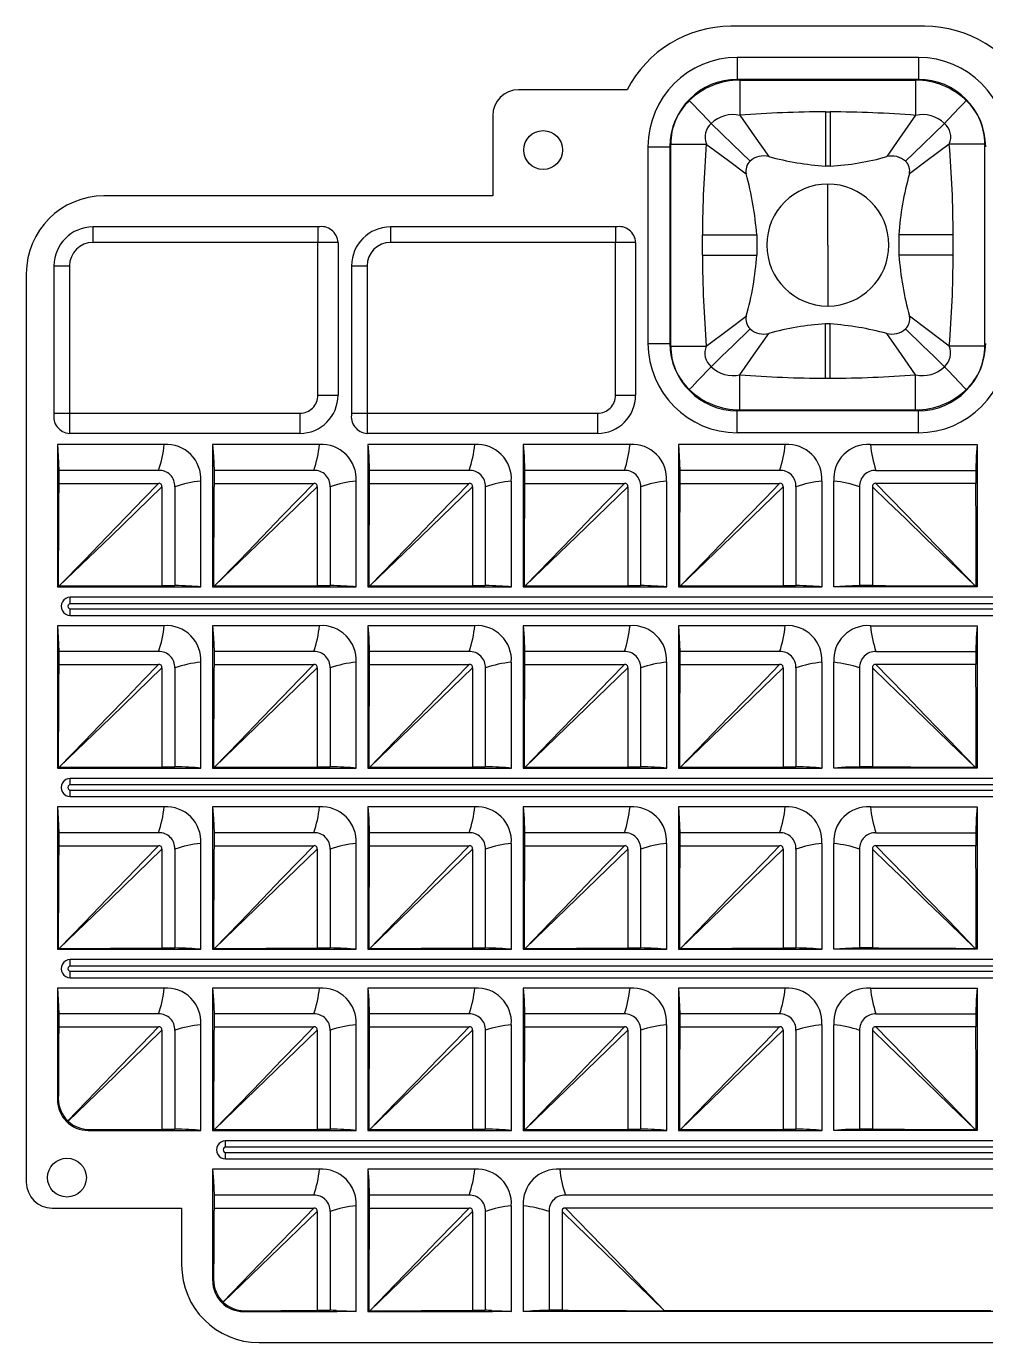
# Model space of a CAD drawing. Header units: millimetres. Extents: x 74.3 to 136.3, y 146.9 to 197.7.
# Drawn here: x 74.3 to 111.4, y 146.9 to 197.7 of the extents above; entities that cross this region are included whole.
import ezdxf

# ---------------------------------------------------------------- set-up
doc = ezdxf.new("R2010")
doc.units = ezdxf.units.MM

msp = doc.modelspace()

# ---------------------------------------------------------------- linework, layer by layer
at = {"color": 7, "linetype": 'Continuous', "lineweight": 25}
for p, q in [((109.049, 197.74), (101.565, 197.74)), ((101.809, 196.54), (101.809, 195.691)), ((108.806, 196.54), (101.809, 196.54)), ((108.806, 196.54), (108.806, 195.691)), ((108.806, 195.691), (101.809, 195.691)), ((101.912, 195.66), (101.912, 194.301)), ((101.912, 195.66), (108.702, 195.66)), ((108.702, 195.66), (108.702, 194.301)), ((97.559, 195.288), (93.359, 195.288)), ((92.359, 194.288), (92.359, 191.188)), ((105.215, 194.435), (105.4, 194.435)), ((105.215, 194.435), (105.215, 192.34)), ((105.4, 194.435), (105.4, 192.34)), ((98.359, 193.09), (99.207, 193.09)), ((98.359, 193.09), (98.359, 185.49)), ((99.207, 193.09), (99.207, 185.49)), ((99.238, 193.193), (100.613, 193.193)), ((99.238, 185.386), (99.238, 193.193)), ((111.376, 193.193), (110.001, 193.193)), ((111.376, 185.386), (111.376, 193.193)), ((105.4, 192.34), (105.215, 192.34)), ((105.307, 189.29), (105.307, 191.647)), ((92.359, 191.188), (77.338, 191.188)), ((85.607, 189.988), (76.907, 189.988)), ((76.907, 189.988), (76.907, 189.388)), ((85.607, 189.988), (85.607, 189.388)), ((97.107, 189.988), (88.407, 189.988)), ((88.407, 189.988), (88.407, 189.388)), ((97.107, 189.988), (97.107, 189.388)), ((85.607, 189.388), (76.907, 189.388)), ((86.382, 189.388), (85.607, 189.388)), ((85.607, 183.488), (85.607, 189.388)), ((86.382, 189.388), (86.382, 183.488)), ((97.107, 189.388), (88.407, 189.388)), ((97.882, 189.388), (97.107, 189.388)), ((97.107, 183.488), (97.107, 189.388)), ((97.882, 189.388), (97.882, 183.488)), ((100.463, 188.896), (100.463, 189.684)), ((100.463, 189.684), (102.559, 189.684)), ((102.559, 189.684), (102.559, 188.896)), ((105.307, 189.29), (105.307, 186.932)), ((110.151, 189.684), (108.056, 189.684)), ((108.056, 189.684), (108.056, 188.896)), ((110.151, 188.896), (110.151, 189.684)), ((100.463, 188.896), (102.559, 188.896)), ((110.151, 188.896), (108.056, 188.896)), ((74.338, 188.188), (74.338, 153.082)), ((75.407, 188.488), (75.407, 182.788)), ((75.407, 188.488), (76.007, 188.488)), ((76.007, 188.488), (76.007, 182.788)), ((86.907, 188.488), (86.907, 182.788)), ((86.907, 188.488), (87.507, 188.488)), ((87.507, 188.488), (87.507, 182.788)), ((105.215, 184.144), (105.215, 186.24)), ((105.4, 186.24), (105.215, 186.24)), ((105.4, 184.144), (105.4, 186.24)), ((98.359, 185.49), (99.207, 185.49)), ((99.238, 185.386), (100.613, 185.386)), ((111.376, 185.386), (110.001, 185.386)), ((101.912, 182.919), (101.912, 184.279)), ((105.215, 184.144), (105.4, 184.144)), ((108.702, 182.919), (108.702, 184.279)), ((85.607, 183.488), (86.382, 183.488)), ((97.107, 183.488), (97.882, 183.488)), ((75.407, 182.788), (76.007, 182.788)), ((76.007, 182.788), (76.007, 182.014)), ((76.007, 182.788), (84.907, 182.788)), ((84.907, 182.788), (84.907, 182.014)), ((86.907, 182.788), (87.507, 182.788)), ((87.507, 182.788), (87.507, 182.014)), ((87.507, 182.788), (96.407, 182.788)), ((96.407, 182.788), (96.407, 182.014)), ((108.806, 182.888), (101.809, 182.888)), ((101.809, 182.04), (101.809, 182.888)), ((101.912, 182.919), (108.702, 182.919)), ((108.806, 182.04), (108.806, 182.888)), ((79.664, 181.582), (75.538, 181.582)), ((75.538, 181.582), (75.538, 176.082)), ((84.907, 182.014), (76.007, 182.014)), ((85.664, 181.582), (81.538, 181.582)), ((81.538, 181.582), (81.538, 176.082)), ((96.407, 182.014), (87.507, 182.014)), ((91.664, 181.582), (87.538, 181.582)), ((87.538, 181.582), (87.538, 176.082)), ((97.664, 181.582), (93.538, 181.582)), ((93.538, 181.582), (93.538, 176.082)), ((103.664, 181.582), (99.538, 181.582)), ((99.538, 181.582), (99.538, 176.082)), ((108.806, 182.04), (101.809, 182.04)), ((106.951, 181.582), (111.076, 181.582)), ((111.076, 181.582), (111.076, 176.082)), ((75.591, 180.582), (75.591, 180.082)), ((79.446, 180.582), (75.591, 180.582)), ((81.591, 180.582), (81.591, 180.082)), ((85.446, 180.582), (81.591, 180.582)), ((87.591, 180.582), (87.591, 180.082)), ((91.446, 180.582), (87.591, 180.582)), ((93.591, 180.582), (93.591, 180.082)), ((97.446, 180.582), (93.591, 180.582)), ((99.591, 180.582), (99.591, 180.082)), ((103.446, 180.582), (99.591, 180.582)), ((107.169, 180.582), (111.024, 180.582)), ((111.024, 180.582), (111.024, 180.082)), ((75.591, 180.082), (79.446, 180.082)), ((81.083, 176.083), (81.083, 180.168)), ((81.591, 180.082), (85.446, 180.082)), ((87.083, 176.083), (87.083, 180.168)), ((87.591, 180.082), (91.446, 180.082)), ((93.083, 176.083), (93.083, 180.168)), ((93.591, 180.082), (97.446, 180.082)), ((99.083, 176.083), (99.083, 180.168)), ((99.591, 180.082), (103.446, 180.082)), ((105.083, 176.083), (105.083, 180.168)), ((105.536, 176.082), (105.536, 180.168)), ((111.024, 180.082), (107.169, 180.082)), ((79.578, 179.95), (79.578, 176.135)), ((80.074, 179.95), (80.074, 176.135)), ((85.578, 179.95), (85.578, 176.135)), ((86.074, 179.95), (86.074, 176.135)), ((91.578, 179.95), (91.578, 176.135)), ((92.074, 179.95), (92.074, 176.135)), ((97.578, 179.95), (97.578, 176.135)), ((98.074, 179.95), (98.074, 176.135)), ((103.578, 179.95), (103.578, 176.135)), ((104.074, 179.95), (104.074, 176.135)), ((106.536, 179.95), (106.536, 176.135)), ((107.036, 179.95), (107.036, 176.135)), ((75.538, 176.082), (75.573, 176.117)), ((75.538, 176.082), (81.081, 176.082)), ((75.573, 176.117), (75.613, 176.117)), ((79.578, 176.135), (80.074, 176.135)), ((81.538, 176.082), (81.573, 176.117)), ((81.538, 176.082), (87.081, 176.082)), ((81.573, 176.117), (81.613, 176.117)), ((85.578, 176.135), (86.074, 176.135)), ((87.538, 176.082), (87.573, 176.117)), ((87.538, 176.082), (93.081, 176.082)), ((87.573, 176.117), (87.613, 176.117)), ((91.578, 176.135), (92.074, 176.135)), ((93.538, 176.082), (93.573, 176.117)), ((93.538, 176.082), (99.081, 176.082)), ((93.573, 176.117), (93.613, 176.117)), ((97.578, 176.135), (98.074, 176.135)), ((99.538, 176.082), (99.573, 176.117)), ((99.538, 176.082), (105.081, 176.082)), ((99.573, 176.117), (99.613, 176.117)), ((103.578, 176.135), (104.074, 176.135)), ((111.076, 176.082), (105.536, 176.082)), ((107.036, 176.135), (106.536, 176.135)), ((111.041, 176.117), (111.001, 176.117)), ((111.076, 176.082), (111.041, 176.117)), ((76.038, 175.432), (76.038, 175.682)), ((134.576, 175.682), (76.038, 175.682)), ((134.576, 175.432), (76.038, 175.432)), ((76.038, 174.982), (76.038, 175.232)), ((76.038, 175.232), (134.576, 175.232)), ((76.038, 174.982), (134.576, 174.982)), ((79.664, 174.582), (75.538, 174.582)), ((75.538, 174.582), (75.538, 169.082)), ((85.664, 174.582), (81.538, 174.582)), ((81.538, 174.582), (81.538, 169.082)), ((91.664, 174.582), (87.538, 174.582)), ((87.538, 174.582), (87.538, 169.082)), ((97.664, 174.582), (93.538, 174.582)), ((93.538, 174.582), (93.538, 169.082)), ((103.664, 174.582), (99.538, 174.582)), ((99.538, 174.582), (99.538, 169.082)), ((106.951, 174.582), (111.076, 174.582)), ((111.076, 174.582), (111.076, 169.082)), ((75.591, 173.582), (75.591, 173.082)), ((79.446, 173.582), (75.591, 173.582)), ((81.591, 173.582), (81.591, 173.082)), ((85.446, 173.582), (81.591, 173.582)), ((87.591, 173.582), (87.591, 173.082)), ((91.446, 173.582), (87.591, 173.582)), ((93.591, 173.582), (93.591, 173.082)), ((97.446, 173.582), (93.591, 173.582)), ((99.591, 173.582), (99.591, 173.082)), ((103.446, 173.582), (99.591, 173.582)), ((107.169, 173.582), (111.024, 173.582)), ((111.024, 173.582), (111.024, 173.082)), ((75.591, 173.082), (79.446, 173.082)), ((79.578, 172.95), (79.578, 169.135)), ((80.074, 172.95), (80.074, 169.135)), ((81.083, 169.083), (81.083, 173.168)), ((81.591, 173.082), (85.446, 173.082)), ((85.578, 172.95), (85.578, 169.135)), ((86.074, 172.95), (86.074, 169.135)), ((87.083, 169.083), (87.083, 173.168)), ((87.591, 173.082), (91.446, 173.082)), ((91.578, 172.95), (91.578, 169.135)), ((92.074, 172.95), (92.074, 169.135)), ((93.083, 169.083), (93.083, 173.168)), ((93.591, 173.082), (97.446, 173.082)), ((97.578, 172.95), (97.578, 169.135)), ((98.074, 172.95), (98.074, 169.135)), ((99.083, 169.083), (99.083, 173.168)), ((99.591, 173.082), (103.446, 173.082)), ((103.578, 172.95), (103.578, 169.135)), ((104.074, 172.95), (104.074, 169.135)), ((105.083, 169.083), (105.083, 173.168)), ((105.536, 169.082), (105.536, 173.168)), ((106.536, 172.95), (106.536, 169.135)), ((107.036, 172.95), (107.036, 169.135)), ((111.024, 173.082), (107.169, 173.082)), ((75.538, 169.082), (75.573, 169.117)), ((75.538, 169.082), (81.081, 169.082)), ((75.573, 169.117), (75.613, 169.117)), ((79.578, 169.135), (80.074, 169.135)), ((81.538, 169.082), (81.573, 169.117)), ((81.538, 169.082), (87.081, 169.082)), ((81.573, 169.117), (81.613, 169.117)), ((85.578, 169.135), (86.074, 169.135)), ((87.538, 169.082), (87.573, 169.117)), ((87.538, 169.082), (93.081, 169.082)), ((87.573, 169.117), (87.613, 169.117)), ((91.578, 169.135), (92.074, 169.135)), ((93.538, 169.082), (93.573, 169.117)), ((93.538, 169.082), (99.081, 169.082)), ((93.573, 169.117), (93.613, 169.117)), ((97.578, 169.135), (98.074, 169.135)), ((99.538, 169.082), (99.573, 169.117)), ((99.538, 169.082), (105.081, 169.082)), ((99.573, 169.117), (99.613, 169.117)), ((103.578, 169.135), (104.074, 169.135)), ((111.076, 169.082), (105.536, 169.082)), ((107.036, 169.135), (106.536, 169.135)), ((111.041, 169.117), (111.001, 169.117)), ((111.076, 169.082), (111.041, 169.117)), ((76.038, 168.432), (76.038, 168.682)), ((134.576, 168.682), (76.038, 168.682)), ((134.576, 168.432), (76.038, 168.432)), ((76.038, 167.982), (76.038, 168.232)), ((76.038, 168.232), (134.576, 168.232)), ((76.038, 167.982), (134.576, 167.982)), ((79.664, 167.582), (75.538, 167.582)), ((75.538, 167.582), (75.538, 162.082)), ((85.664, 167.582), (81.538, 167.582)), ((81.538, 167.582), (81.538, 162.082)), ((91.664, 167.582), (87.538, 167.582)), ((87.538, 167.582), (87.538, 162.082)), ((97.664, 167.582), (93.538, 167.582)), ((93.538, 167.582), (93.538, 162.082)), ((103.664, 167.582), (99.538, 167.582)), ((99.538, 167.582), (99.538, 162.082)), ((106.951, 167.582), (111.076, 167.582)), ((111.076, 167.582), (111.076, 162.082)), ((75.591, 166.582), (75.591, 166.082)), ((79.446, 166.582), (75.591, 166.582)), ((81.591, 166.582), (81.591, 166.082)), ((85.446, 166.582), (81.591, 166.582)), ((87.591, 166.582), (87.591, 166.082)), ((91.446, 166.582), (87.591, 166.582)), ((93.591, 166.582), (93.591, 166.082)), ((97.446, 166.582), (93.591, 166.582)), ((99.591, 166.582), (99.591, 166.082)), ((103.446, 166.582), (99.591, 166.582)), ((107.169, 166.582), (111.024, 166.582)), ((111.024, 166.582), (111.024, 166.082)), ((75.591, 166.082), (79.446, 166.082)), ((79.578, 165.95), (79.578, 162.135)), ((80.074, 165.95), (80.074, 162.135)), ((81.083, 162.083), (81.083, 166.168)), ((81.591, 166.082), (85.446, 166.082)), ((85.578, 165.95), (85.578, 162.135)), ((86.074, 165.95), (86.074, 162.135)), ((87.083, 162.083), (87.083, 166.168)), ((87.591, 166.082), (91.446, 166.082)), ((91.578, 165.95), (91.578, 162.135)), ((92.074, 165.95), (92.074, 162.135)), ((93.083, 162.083), (93.083, 166.168)), ((93.591, 166.082), (97.446, 166.082)), ((97.578, 165.95), (97.578, 162.135)), ((98.074, 165.95), (98.074, 162.135)), ((99.083, 162.083), (99.083, 166.168)), ((99.591, 166.082), (103.446, 166.082)), ((103.578, 165.95), (103.578, 162.135)), ((104.074, 165.95), (104.074, 162.135)), ((105.083, 162.083), (105.083, 166.168)), ((105.536, 162.082), (105.536, 166.168)), ((106.536, 165.95), (106.536, 162.135)), ((107.036, 165.95), (107.036, 162.135)), ((111.024, 166.082), (107.169, 166.082)), ((75.538, 162.082), (75.573, 162.117)), ((75.538, 162.082), (81.081, 162.082)), ((75.573, 162.117), (75.613, 162.117)), ((79.578, 162.135), (80.074, 162.135)), ((81.538, 162.082), (81.573, 162.117)), ((81.538, 162.082), (87.081, 162.082)), ((81.573, 162.117), (81.613, 162.117)), ((85.578, 162.135), (86.074, 162.135)), ((87.538, 162.082), (87.573, 162.117)), ((87.538, 162.082), (93.081, 162.082)), ((87.573, 162.117), (87.613, 162.117)), ((91.578, 162.135), (92.074, 162.135)), ((93.538, 162.082), (93.573, 162.117)), ((93.538, 162.082), (99.081, 162.082)), ((93.573, 162.117), (93.613, 162.117)), ((97.578, 162.135), (98.074, 162.135)), ((99.538, 162.082), (99.573, 162.117)), ((99.538, 162.082), (105.081, 162.082)), ((99.573, 162.117), (99.613, 162.117)), ((103.578, 162.135), (104.074, 162.135)), ((111.076, 162.082), (105.536, 162.082)), ((107.036, 162.135), (106.536, 162.135)), ((111.041, 162.117), (111.001, 162.117)), ((111.076, 162.082), (111.041, 162.117)), ((76.038, 161.432), (76.038, 161.682)), ((134.576, 161.682), (76.038, 161.682)), ((134.576, 161.432), (76.038, 161.432)), ((76.038, 160.982), (76.038, 161.232)), ((76.038, 161.232), (134.576, 161.232)), ((76.038, 160.982), (134.576, 160.982)), ((79.664, 160.582), (75.538, 160.582)), ((75.538, 160.582), (75.538, 156.278)), ((85.664, 160.582), (81.538, 160.582)), ((81.538, 160.582), (81.538, 155.082)), ((91.664, 160.582), (87.538, 160.582)), ((87.538, 160.582), (87.538, 155.082)), ((97.664, 160.582), (93.538, 160.582)), ((93.538, 160.582), (93.538, 155.082)), ((103.664, 160.582), (99.538, 160.582)), ((99.538, 160.582), (99.538, 155.082)), ((106.951, 160.582), (111.076, 160.582)), ((111.076, 160.582), (111.076, 155.082)), ((75.591, 159.582), (75.591, 159.082)), ((79.446, 159.582), (75.591, 159.582)), ((81.591, 159.582), (81.591, 159.082)), ((85.446, 159.582), (81.591, 159.582)), ((87.591, 159.582), (87.591, 159.082)), ((91.446, 159.582), (87.591, 159.582)), ((93.591, 159.582), (93.591, 159.082)), ((97.446, 159.582), (93.591, 159.582)), ((99.591, 159.582), (99.591, 159.082)), ((103.446, 159.582), (99.591, 159.582)), ((107.169, 159.582), (111.024, 159.582)), ((111.024, 159.582), (111.024, 159.082)), ((75.591, 159.082), (79.446, 159.082)), ((79.578, 158.95), (79.578, 155.135)), ((80.074, 158.95), (80.074, 155.135)), ((81.083, 155.083), (81.083, 159.168)), ((81.591, 159.082), (85.446, 159.082)), ((85.578, 158.95), (85.578, 155.135)), ((86.074, 158.95), (86.074, 155.135)), ((87.083, 155.083), (87.083, 159.168)), ((87.591, 159.082), (91.446, 159.082)), ((91.578, 158.95), (91.578, 155.135)), ((92.074, 158.95), (92.074, 155.135)), ((93.083, 155.083), (93.083, 159.168)), ((93.591, 159.082), (97.446, 159.082)), ((97.578, 158.95), (97.578, 155.135)), ((98.074, 158.95), (98.074, 155.135)), ((99.083, 155.083), (99.083, 159.168)), ((99.591, 159.082), (103.446, 159.082)), ((103.578, 158.95), (103.578, 155.135)), ((104.074, 158.95), (104.074, 155.135)), ((105.083, 155.083), (105.083, 159.168)), ((105.536, 155.082), (105.536, 159.168)), ((106.536, 158.95), (106.536, 155.135)), ((107.036, 158.95), (107.036, 155.135)), ((111.024, 159.082), (107.169, 159.082)), ((75.538, 156.278), (75.575, 156.315)), ((76.77, 155.119), (76.733, 155.082)), ((76.77, 155.119), (79.578, 155.135)), ((79.578, 155.135), (80.074, 155.135)), ((81.538, 155.082), (81.573, 155.117)), ((81.573, 155.117), (81.613, 155.117)), ((85.578, 155.135), (86.074, 155.135)), ((87.538, 155.082), (87.573, 155.117)), ((87.573, 155.117), (87.613, 155.117)), ((91.578, 155.135), (92.074, 155.135)), ((93.538, 155.082), (93.573, 155.117)), ((93.573, 155.117), (93.613, 155.117)), ((97.578, 155.135), (98.074, 155.135)), ((99.538, 155.082), (99.573, 155.117)), ((99.573, 155.117), (99.613, 155.117)), ((103.578, 155.135), (104.074, 155.135)), ((107.036, 155.135), (106.536, 155.135)), ((111.041, 155.117), (111.001, 155.117)), ((111.076, 155.082), (111.041, 155.117)), ((76.733, 155.082), (81.081, 155.082)), ((81.538, 155.082), (87.081, 155.082)), ((82.038, 154.432), (82.038, 154.682)), ((128.576, 154.682), (82.038, 154.682)), ((87.538, 155.082), (93.081, 155.082)), ((93.538, 155.082), (99.081, 155.082)), ((99.538, 155.082), (105.081, 155.082)), ((111.076, 155.082), (105.536, 155.082)), ((128.576, 154.432), (82.038, 154.432)), ((82.038, 153.982), (82.038, 154.232)), ((82.038, 154.232), (128.576, 154.232)), ((82.038, 153.982), (128.576, 153.982)), ((85.664, 153.582), (81.538, 153.582)), ((81.538, 153.582), (81.538, 149.278)), ((91.664, 153.582), (87.538, 153.582)), ((87.538, 153.582), (87.538, 148.082)), ((115.664, 153.588), (94.952, 153.588)), ((81.591, 152.582), (81.591, 152.082)), ((85.446, 152.582), (81.591, 152.582)), ((87.591, 152.582), (87.591, 152.082)), ((91.446, 152.582), (87.591, 152.582)), ((115.446, 152.579), (95.17, 152.579)), ((75.338, 152.082), (80.338, 152.082)), ((80.338, 152.082), (80.338, 149.883)), ((81.591, 152.082), (85.446, 152.082)), ((87.083, 148.083), (87.083, 152.168)), ((87.591, 152.082), (91.446, 152.082)), ((93.083, 148.083), (93.083, 152.168)), ((93.538, 152.168), (93.538, 148.083)), ((115.446, 152.082), (95.17, 152.082)), ((85.578, 151.95), (85.578, 148.135)), ((86.074, 151.95), (86.074, 148.135)), ((91.578, 151.95), (91.578, 148.135)), ((92.074, 151.95), (92.074, 148.135)), ((94.538, 151.95), (94.538, 148.135)), ((95.038, 151.95), (95.038, 148.135)), ((81.538, 149.278), (81.575, 149.315)), ((82.77, 148.119), (82.733, 148.082)), ((82.733, 148.082), (86.349, 148.082)), ((82.77, 148.119), (85.578, 148.135)), ((85.578, 148.135), (86.074, 148.135)), ((86.349, 148.082), (86.304, 148.128)), ((86.304, 148.128), (86.349, 148.083)), ((87.085, 148.083), (86.349, 148.083)), ((87.538, 148.082), (87.573, 148.117)), ((87.538, 148.082), (92.349, 148.082)), ((87.573, 148.117), (87.613, 148.117)), ((91.578, 148.135), (92.074, 148.135)), ((92.349, 148.082), (92.304, 148.128)), ((92.304, 148.128), (92.349, 148.083)), ((93.085, 148.083), (92.349, 148.083)), ((92.349, 148.083), (92.349, 148.082)), ((117.078, 148.083), (93.538, 148.083)), ((95.038, 148.135), (94.538, 148.135)), ((111.612, 148.118), (99.003, 148.118)), ((83.338, 146.883), (127.276, 146.883))]:
    msp.add_line(p, q, dxfattribs=at)
at = {"color": 7, "linetype": 'Continuous', "lineweight": 25, "flags": 128}
for points in [[(99.955, 194.874), (100.063, 194.761), (100.171, 194.649), (100.278, 194.537), (100.385, 194.426), (100.491, 194.315), (100.596, 194.205), (100.7, 194.096), (100.803, 193.989)], [(110.659, 194.874), (110.551, 194.761), (110.444, 194.649), (110.336, 194.537), (110.229, 194.426), (110.123, 194.315), (110.018, 194.205), (109.914, 194.096), (109.811, 193.989)], [(101.912, 194.301), (102.464, 193.513), (103.029, 192.706)], [(108.702, 194.301), (108.083, 193.416), (107.586, 192.706)], [(100.803, 193.989), (101.213, 193.589), (101.634, 193.179), (102.304, 192.527)], [(109.811, 193.989), (109.401, 193.589), (108.98, 193.179), (108.311, 192.527)], [(100.613, 193.193), (101.469, 192.552), (102.156, 192.037)], [(110.001, 193.193), (109.146, 192.552), (108.459, 192.037)], [(100.613, 185.386), (101.469, 186.028), (102.156, 186.543)], [(110.001, 185.386), (109.146, 186.028), (108.459, 186.543)], [(100.803, 184.59), (101.213, 184.99), (101.634, 185.4), (102.304, 186.053)], [(101.912, 184.279), (102.532, 185.163), (103.029, 185.874)], [(108.702, 184.279), (108.15, 185.067), (107.586, 185.874)], [(109.811, 184.59), (109.401, 184.99), (108.98, 185.4), (108.311, 186.053)], [(99.955, 183.706), (100.063, 183.818), (100.171, 183.93), (100.278, 184.043), (100.385, 184.154), (100.491, 184.265), (100.596, 184.374), (100.7, 184.483), (100.803, 184.59)], [(110.659, 183.706), (110.551, 183.818), (110.444, 183.93), (110.336, 184.043), (110.229, 184.154), (110.123, 184.265), (110.018, 184.374), (109.914, 184.483), (109.811, 184.59)], [(75.538, 181.582), (75.569, 181.132), (75.591, 180.582)], [(81.538, 181.582), (81.569, 181.132), (81.591, 180.582)], [(87.538, 181.582), (87.569, 181.132), (87.591, 180.582)], [(93.538, 181.582), (93.569, 181.132), (93.591, 180.582)], [(99.538, 181.582), (99.569, 181.132), (99.591, 180.582)], [(111.076, 181.582), (111.046, 181.132), (111.024, 180.582)], [(79.446, 180.082), (78.882, 179.499), (78.216, 178.811), (77.45, 178.018), (76.582, 177.12), (75.613, 176.117)], [(85.446, 180.082), (84.882, 179.499), (84.216, 178.811), (83.45, 178.018), (82.582, 177.12), (81.613, 176.117)], [(91.446, 180.082), (90.882, 179.499), (90.216, 178.811), (89.45, 178.018), (88.582, 177.12), (87.613, 176.117)], [(97.446, 180.082), (96.882, 179.499), (96.216, 178.811), (95.45, 178.018), (94.582, 177.12), (93.613, 176.117)], [(103.446, 180.082), (102.882, 179.499), (102.216, 178.811), (101.45, 178.018), (100.582, 177.12), (99.613, 176.117)], [(107.169, 180.082), (107.68, 179.554), (108.318, 178.894), (109.085, 178.101), (109.979, 177.176), (111.001, 176.117)], [(111.041, 176.117), (111.036, 178.34), (111.024, 180.082)], [(79.578, 179.95), (77.598, 178.034), (75.613, 176.117)], [(85.578, 179.95), (83.598, 178.034), (81.613, 176.117)], [(91.578, 179.95), (89.598, 178.034), (87.613, 176.117)], [(97.578, 179.95), (95.598, 178.034), (93.613, 176.117)], [(103.578, 179.95), (101.598, 178.034), (99.613, 176.117)], [(107.036, 179.95), (107.62, 179.386), (108.308, 178.721), (109.101, 177.954), (109.998, 177.086), (111.001, 176.117)], [(75.613, 176.117), (77.597, 176.122), (79.578, 176.135)], [(81.613, 176.117), (83.597, 176.122), (85.578, 176.135)], [(87.613, 176.117), (89.597, 176.122), (91.578, 176.135)], [(93.613, 176.117), (95.597, 176.122), (97.578, 176.135)], [(99.613, 176.117), (101.597, 176.122), (103.578, 176.135)], [(106.536, 176.135), (105.986, 176.113), (105.536, 176.082)], [(75.538, 174.582), (75.569, 174.132), (75.591, 173.582)], [(81.538, 174.582), (81.569, 174.132), (81.591, 173.582)], [(87.538, 174.582), (87.569, 174.132), (87.591, 173.582)], [(93.538, 174.582), (93.569, 174.132), (93.591, 173.582)], [(99.538, 174.582), (99.569, 174.132), (99.591, 173.582)], [(111.076, 174.582), (111.046, 174.132), (111.024, 173.582)], [(79.446, 173.082), (78.882, 172.499), (78.216, 171.811), (77.45, 171.018), (76.582, 170.12), (75.613, 169.117)], [(79.578, 172.95), (77.598, 171.034), (75.613, 169.117)], [(85.446, 173.082), (84.882, 172.499), (84.216, 171.811), (83.45, 171.018), (82.582, 170.12), (81.613, 169.117)], [(85.578, 172.95), (83.598, 171.034), (81.613, 169.117)], [(91.446, 173.082), (90.882, 172.499), (90.216, 171.811), (89.45, 171.018), (88.582, 170.12), (87.613, 169.117)], [(91.578, 172.95), (89.598, 171.034), (87.613, 169.117)], [(97.446, 173.082), (96.882, 172.499), (96.216, 171.811), (95.45, 171.018), (94.582, 170.12), (93.613, 169.117)], [(97.578, 172.95), (95.598, 171.034), (93.613, 169.117)], [(103.446, 173.082), (102.882, 172.499), (102.216, 171.811), (101.45, 171.018), (100.582, 170.12), (99.613, 169.117)], [(103.578, 172.95), (101.598, 171.034), (99.613, 169.117)], [(107.036, 172.95), (107.62, 172.386), (108.308, 171.721), (109.101, 170.954), (109.998, 170.086), (111.001, 169.117)], [(107.169, 173.082), (107.68, 172.554), (108.318, 171.894), (109.085, 171.101), (109.979, 170.176), (111.001, 169.117)], [(111.041, 169.117), (111.036, 171.34), (111.024, 173.082)], [(75.613, 169.117), (77.597, 169.122), (79.578, 169.135)], [(81.613, 169.117), (83.597, 169.122), (85.578, 169.135)], [(87.613, 169.117), (89.597, 169.122), (91.578, 169.135)], [(93.613, 169.117), (95.597, 169.122), (97.578, 169.135)], [(99.613, 169.117), (101.597, 169.122), (103.578, 169.135)], [(106.536, 169.135), (105.986, 169.113), (105.536, 169.082)], [(75.538, 167.582), (75.569, 167.132), (75.591, 166.582)], [(81.538, 167.582), (81.569, 167.132), (81.591, 166.582)], [(87.538, 167.582), (87.569, 167.132), (87.591, 166.582)], [(93.538, 167.582), (93.569, 167.132), (93.591, 166.582)], [(99.538, 167.582), (99.569, 167.132), (99.591, 166.582)], [(111.076, 167.582), (111.046, 167.132), (111.024, 166.582)], [(79.446, 166.082), (78.882, 165.499), (78.216, 164.811), (77.45, 164.018), (76.582, 163.12), (75.613, 162.117)], [(79.578, 165.95), (77.598, 164.034), (75.613, 162.117)], [(85.446, 166.082), (84.882, 165.499), (84.216, 164.811), (83.45, 164.018), (82.582, 163.12), (81.613, 162.117)], [(85.578, 165.95), (83.598, 164.034), (81.613, 162.117)], [(91.446, 166.082), (90.882, 165.499), (90.216, 164.811), (89.45, 164.018), (88.582, 163.12), (87.613, 162.117)], [(91.578, 165.95), (89.598, 164.034), (87.613, 162.117)], [(97.446, 166.082), (96.882, 165.499), (96.216, 164.811), (95.45, 164.018), (94.582, 163.12), (93.613, 162.117)], [(97.578, 165.95), (95.598, 164.034), (93.613, 162.117)], [(103.446, 166.082), (102.882, 165.499), (102.216, 164.811), (101.45, 164.018), (100.582, 163.12), (99.613, 162.117)], [(103.578, 165.95), (101.598, 164.034), (99.613, 162.117)], [(107.036, 165.95), (107.62, 165.386), (108.308, 164.721), (109.101, 163.954), (109.998, 163.086), (111.001, 162.117)], [(107.169, 166.082), (107.68, 165.554), (108.318, 164.894), (109.085, 164.101), (109.979, 163.176), (111.001, 162.117)], [(111.041, 162.117), (111.036, 164.34), (111.024, 166.082)], [(75.613, 162.117), (77.597, 162.122), (79.578, 162.135)], [(81.613, 162.117), (83.597, 162.122), (85.578, 162.135)], [(87.613, 162.117), (89.597, 162.122), (91.578, 162.135)], [(93.613, 162.117), (95.597, 162.122), (97.578, 162.135)], [(99.613, 162.117), (101.597, 162.122), (103.578, 162.135)], [(106.536, 162.135), (105.986, 162.113), (105.536, 162.082)], [(75.538, 160.582), (75.569, 160.132), (75.591, 159.582)], [(81.538, 160.582), (81.569, 160.132), (81.591, 159.582)], [(87.538, 160.582), (87.569, 160.132), (87.591, 159.582)], [(93.538, 160.582), (93.569, 160.132), (93.591, 159.582)], [(99.538, 160.582), (99.569, 160.132), (99.591, 159.582)], [(111.076, 160.582), (111.046, 160.132), (111.024, 159.582)], [(79.446, 159.082), (78.776, 158.39), (77.968, 157.555), (77.022, 156.576), (75.937, 155.453)], [(79.578, 158.95), (77.766, 157.196), (75.949, 155.442)], [(85.446, 159.082), (84.882, 158.499), (84.216, 157.811), (83.45, 157.018), (82.582, 156.12), (81.613, 155.117)], [(85.578, 158.95), (83.598, 157.034), (81.613, 155.117)], [(91.446, 159.082), (90.882, 158.499), (90.216, 157.811), (89.45, 157.018), (88.582, 156.12), (87.613, 155.117)], [(91.578, 158.95), (89.598, 157.034), (87.613, 155.117)], [(97.446, 159.082), (96.882, 158.499), (96.216, 157.811), (95.45, 157.018), (94.582, 156.12), (93.613, 155.117)], [(97.578, 158.95), (95.598, 157.034), (93.613, 155.117)], [(103.446, 159.082), (102.882, 158.499), (102.216, 157.811), (101.45, 157.018), (100.582, 156.12), (99.613, 155.117)], [(103.578, 158.95), (101.598, 157.034), (99.613, 155.117)], [(107.036, 158.95), (107.62, 158.386), (108.308, 157.721), (109.101, 156.954), (109.998, 156.086), (111.001, 155.117)], [(107.169, 159.082), (107.68, 158.554), (108.318, 157.894), (109.085, 157.101), (109.979, 156.176), (111.001, 155.117)], [(111.041, 155.117), (111.036, 157.34), (111.024, 159.082)], [(81.613, 155.117), (83.597, 155.122), (85.578, 155.135)], [(87.613, 155.117), (89.597, 155.122), (91.578, 155.135)], [(93.613, 155.117), (95.597, 155.122), (97.578, 155.135)], [(99.613, 155.117), (101.597, 155.122), (103.578, 155.135)], [(106.536, 155.135), (105.986, 155.113), (105.536, 155.082)], [(81.538, 153.582), (81.569, 153.132), (81.591, 152.582)], [(87.538, 153.582), (87.569, 153.132), (87.591, 152.582)], [(85.446, 152.082), (84.776, 151.39), (83.968, 150.555), (83.022, 149.576), (81.937, 148.453)], [(91.446, 152.082), (90.882, 151.499), (90.216, 150.811), (89.45, 150.018), (88.582, 149.12), (87.613, 148.117)], [(95.17, 152.082), (95.11, 152.076), (95.059, 152.044), (95.042, 151.998), (95.038, 151.95)], [(95.17, 152.082), (97.087, 150.103), (99.003, 148.118)], [(85.578, 151.95), (83.766, 150.196), (81.949, 148.442)], [(91.578, 151.95), (89.598, 150.034), (87.613, 148.117)], [(95.038, 151.95), (95.619, 151.388), (96.305, 150.724), (97.098, 149.958), (97.997, 149.089), (99.002, 148.118)], [(86.304, 148.128), (86.709, 148.109), (87.083, 148.083)], [(87.613, 148.117), (89.597, 148.122), (91.578, 148.135)], [(92.304, 148.128), (92.709, 148.109), (93.083, 148.083)]]:
    msp.add_lwpolyline(points, dxfattribs=at)
at = {"color": 7, "linetype": 'Continuous', "lineweight": 25}
for centre in [(94.307, 192.96), (75.907, 153.26)]:
    msp.add_circle(centre, 0.75, dxfattribs=at)
for centre, radius, start, end in [((101.565, 193.24), 4.5, 90, 152.9204), ((109.049, 193.24), 4.5, 27.0796, 90), ((101.809, 193.09), 3.45, 90, 180), ((108.806, 193.09), 3.45, 0, 90), ((101.809, 193.09), 2.601, 90, 180), ((101.912, 192.832), 2.828, 90, 133.7837), ((108.702, 192.832), 2.828, 46.2164, 90), ((108.806, 193.09), 2.601, 0, 90), ((93.359, 194.288), 1, 90, 180), ((101.566, 193.193), 2.328, 133.7836, 180), ((109.048, 193.193), 2.328, 360, 46.2163), ((101.647, 193.116), 1.214, 77.3533, 134.016), ((105.301, 151.744), 42.692, 90.1162, 94.553), ((105.315, 151.775), 42.66, 85.4453, 89.8854), ((108.969, 193.12), 1.21, 45.8912, 102.7396), ((101.272, 193.457), 0.709, 131.3386, 201.8025), ((109.379, 193.465), 0.679, 336.3817, 50.4773), ((144.909, 189.543), 44.446, 175.2884, 179.8179), ((65.703, 189.542), 44.448, 0.1822, 4.7114), ((102.638, 192.158), 0.498, 132.2393, 194.1179), ((102.831, 191.951), 0.781, 75.2986, 132.4377), ((106.031, 203.919), 11.608, 255.0098, 265.9656), ((104.861, 202.259), 9.934, 273.1079, 285.9168), ((107.777, 191.923), 0.806, 48.54, 103.7237), ((107.954, 192.152), 0.518, 347.193, 46.4499), ((90.233, 188.782), 12.359, 4.1834, 15.2678), ((119.121, 188.998), 11.087, 164.0939, 176.4549), ((105.307, 189.29), 2.357, 90, 270), ((105.307, 189.29), 2.357, 270, 90), ((77.338, 188.188), 3, 90, 180), ((76.907, 188.488), 1.5, 90, 180), ((85.744, 189.365), 0.638, 2.1009, 102.3765), ((88.407, 188.488), 1.5, 90, 180), ((97.244, 189.365), 0.638, 2.101, 102.3764), ((76.907, 188.488), 0.9, 90, 180), ((88.407, 188.488), 0.9, 90, 180), ((144.911, 189.037), 44.448, 180.1822, 184.7114), ((91.493, 189.581), 11.087, 344.0939, 356.4549), ((120.382, 189.797), 12.359, 184.1835, 195.2677), ((65.704, 189.037), 44.447, 355.2885, 359.8178), ((102.661, 186.428), 0.518, 167.1935, 226.4495), ((105.753, 176.32), 9.934, 93.108, 105.9166), ((104.583, 174.659), 11.609, 75.0105, 85.9649), ((107.976, 186.421), 0.498, 312.2387, 14.1183), ((102.838, 186.657), 0.806, 228.5397, 283.7244), ((107.784, 186.629), 0.781, 255.2978, 312.4383), ((101.809, 185.49), 3.45, 180, 270), ((101.809, 185.49), 2.601, 180, 270), ((101.566, 185.386), 2.328, 180, 226.2164), ((101.235, 185.114), 0.679, 156.3817, 230.4773), ((108.806, 185.49), 2.601, 270, 0), ((108.806, 185.49), 3.45, 270, 0), ((109.343, 185.123), 0.709, 311.3388, 21.8022), ((109.048, 185.386), 2.328, 313.7836, 0), ((101.645, 185.459), 1.21, 225.8908, 282.74), ((105.3, 226.803), 42.658, 265.4452, 269.8855), ((105.313, 226.833), 42.689, 270.1161, 274.5532), ((108.968, 185.463), 1.214, 257.3532, 314.0159), ((101.912, 185.747), 2.828, 226.2164, 270), ((108.702, 185.747), 2.828, 270, 313.7836), ((84.907, 183.488), 0.7, 270, 0.0001), ((84.907, 183.488), 1.475, 270, 360), ((96.407, 183.488), 0.7, 270, 0.0001), ((96.407, 183.488), 1.475, 270, 360), ((76.046, 182.664), 0.651, 168.9581, 266.5645), ((87.546, 182.664), 0.651, 168.958, 266.5645), ((75.421, 181.985), 4.262, 340.7902, 354.5848), ((79.752, 180.257), 1.329, 356.1794, 93.8211), ((81.421, 181.985), 4.262, 340.7906, 354.5844), ((85.752, 180.257), 1.329, 356.1794, 93.8211), ((87.422, 181.985), 4.261, 340.7899, 354.5851), ((91.752, 180.257), 1.329, 356.1793, 93.8212), ((93.422, 181.985), 4.261, 340.7898, 354.5853), ((97.752, 180.257), 1.329, 356.1794, 93.821), ((99.422, 181.985), 4.261, 340.7896, 354.5853), ((103.752, 180.257), 1.329, 356.1793, 93.8212), ((106.862, 180.257), 1.329, 86.179, 183.821), ((111.192, 181.984), 4.26, 185.4121, 199.2106), ((79.472, 179.977), 0.606, 357.4289, 92.5415), ((85.472, 179.977), 0.606, 357.429, 92.5415), ((91.472, 179.977), 0.606, 357.4289, 92.5414), ((97.472, 179.977), 0.606, 357.4289, 92.5416), ((103.472, 179.977), 0.606, 357.4289, 92.5415), ((107.142, 179.977), 0.606, 87.4273, 182.5734), ((530.722, 176.092), 455.149, 179.4976, 179.99673), ((79.467, 179.972), 0.113, 349.0252, 100.9754), ((81.428, 176.155), 4.028, 94.9098, 109.5842), ((536.71, 176.092), 455.137, 179.49759, 179.99674), ((85.467, 179.972), 0.113, 349.025, 100.9754), ((87.428, 176.155), 4.028, 94.9098, 109.5842), ((542.749, 176.091), 455.176, 179.49761, 179.99672), ((91.467, 179.972), 0.113, 349.0244, 100.9756), ((93.428, 176.155), 4.028, 94.9098, 109.5842), ((548.656, 176.092), 455.083, 179.49758, 179.99678), ((97.467, 179.972), 0.113, 349.0257, 100.9751), ((99.428, 176.155), 4.028, 94.9098, 109.5842), ((554.689, 176.092), 455.115, 179.49757, 179.99674), ((103.467, 179.972), 0.113, 349.0245, 100.9763), ((105.428, 176.155), 4.028, 94.9098, 109.5842), ((105.122, 175.867), 4.321, 70.8872, 84.4904), ((107.147, 179.972), 0.113, 79.025, 190.9742), ((76.038, 175.332), 0.35, 89.9558, 270.0442), ((76.038, 175.332), 0.1, 89.8467, 270.1532), ((75.421, 174.985), 4.262, 340.7903, 354.5847), ((79.752, 173.257), 1.329, 356.1795, 93.821), ((81.421, 174.985), 4.262, 340.7906, 354.5844), ((85.752, 173.257), 1.329, 356.1795, 93.821), ((87.422, 174.985), 4.261, 340.79, 354.5851), ((91.752, 173.257), 1.329, 356.1794, 93.8211), ((93.422, 174.985), 4.261, 340.7898, 354.5853), ((97.752, 173.257), 1.329, 356.1795, 93.8209), ((99.422, 174.985), 4.261, 340.7897, 354.5852), ((103.752, 173.257), 1.329, 356.1794, 93.8211), ((106.862, 173.257), 1.329, 86.179, 183.821), ((111.192, 174.984), 4.26, 185.4121, 199.2105), ((79.472, 172.977), 0.606, 357.4287, 92.5416), ((85.472, 172.977), 0.606, 357.4288, 92.5415), ((91.472, 172.977), 0.606, 357.4288, 92.5414), ((97.472, 172.977), 0.606, 357.4287, 92.5417), ((103.472, 172.977), 0.606, 357.4288, 92.5416), ((107.142, 172.977), 0.606, 87.4272, 182.5735), ((530.722, 169.092), 455.149, 179.4976, 179.99673), ((79.467, 172.972), 0.113, 349.0247, 100.9755), ((81.428, 169.155), 4.028, 94.9097, 109.5844), ((536.71, 169.092), 455.137, 179.49759, 179.99674), ((85.467, 172.972), 0.113, 349.0245, 100.9755), ((87.428, 169.155), 4.028, 94.9097, 109.5844), ((542.749, 169.091), 455.176, 179.49761, 179.99672), ((91.467, 172.972), 0.113, 349.0239, 100.9757), ((93.428, 169.155), 4.028, 94.9097, 109.5844), ((548.656, 169.092), 455.083, 179.49758, 179.99678), ((97.467, 172.972), 0.113, 349.0252, 100.9752), ((99.428, 169.155), 4.028, 94.9097, 109.5844), ((554.689, 169.092), 455.115, 179.49757, 179.99674), ((103.467, 172.972), 0.113, 349.024, 100.9764), ((105.428, 169.155), 4.028, 94.9097, 109.5844), ((105.122, 168.867), 4.321, 70.8869, 84.4905), ((107.147, 172.972), 0.113, 79.0249, 190.9747), ((76.038, 168.332), 0.35, 89.9369, 270.0631), ((76.038, 168.332), 0.1, 89.9987, 270.0012), ((75.421, 167.985), 4.261, 340.7901, 354.5849), ((79.752, 166.257), 1.329, 356.1795, 93.821), ((81.421, 167.985), 4.262, 340.7905, 354.5845), ((85.752, 166.257), 1.329, 356.1795, 93.821), ((87.422, 167.985), 4.261, 340.7899, 354.5852), ((91.752, 166.257), 1.329, 356.1794, 93.8211), ((93.422, 167.985), 4.261, 340.7897, 354.5854), ((97.752, 166.257), 1.329, 356.1795, 93.8209), ((99.422, 167.985), 4.261, 340.7895, 354.5854), ((103.752, 166.257), 1.329, 356.1794, 93.8211), ((106.862, 166.257), 1.329, 86.179, 183.821), ((111.192, 167.984), 4.26, 185.412, 199.2107), ((79.472, 165.977), 0.606, 357.4288, 92.5416), ((85.472, 165.977), 0.606, 357.4289, 92.5415), ((91.472, 165.977), 0.606, 357.4288, 92.5414), ((97.472, 165.977), 0.606, 357.4287, 92.5417), ((103.472, 165.977), 0.606, 357.4288, 92.5416), ((107.142, 165.977), 0.606, 87.4272, 182.5735), ((530.722, 162.092), 455.149, 179.4976, 179.99673), ((79.467, 165.972), 0.113, 349.0247, 100.9755), ((81.428, 162.155), 4.028, 94.9097, 109.5844), ((536.711, 162.092), 455.138, 179.49759, 179.99674), ((85.467, 165.972), 0.113, 349.0245, 100.9755), ((87.428, 162.155), 4.028, 94.9097, 109.5844), ((542.749, 162.091), 455.176, 179.49761, 179.99672), ((91.467, 165.972), 0.113, 349.0239, 100.9757), ((93.428, 162.155), 4.028, 94.9097, 109.5844), ((548.656, 162.092), 455.083, 179.49758, 179.99678), ((97.467, 165.972), 0.113, 349.0252, 100.9752), ((99.428, 162.155), 4.028, 94.9096, 109.5844), ((554.689, 162.092), 455.116, 179.49757, 179.99674), ((103.467, 165.972), 0.113, 349.024, 100.9764), ((105.428, 162.155), 4.028, 94.9097, 109.5844), ((105.122, 161.867), 4.321, 70.887, 84.4904), ((107.147, 165.972), 0.113, 79.0249, 190.9747), ((76.038, 161.332), 0.35, 89.9767, 270.0233), ((76.038, 161.332), 0.1, 89.9766, 270.0234), ((75.421, 160.985), 4.262, 340.7902, 354.5848), ((79.752, 159.257), 1.329, 356.1794, 93.821), ((81.421, 160.985), 4.262, 340.7905, 354.5844), ((85.752, 159.257), 1.329, 356.1795, 93.821), ((87.422, 160.985), 4.261, 340.7899, 354.5852), ((91.752, 159.257), 1.329, 356.1794, 93.8211), ((93.422, 160.985), 4.261, 340.7897, 354.5853), ((97.752, 159.257), 1.329, 356.1795, 93.8209), ((99.422, 160.985), 4.261, 340.7896, 354.5853), ((103.752, 159.257), 1.329, 356.1794, 93.8211), ((106.862, 159.257), 1.329, 86.1791, 183.821), ((111.192, 160.984), 4.26, 185.412, 199.2106), ((79.472, 158.977), 0.606, 357.4288, 92.5416), ((85.472, 158.977), 0.606, 357.4289, 92.5415), ((91.472, 158.977), 0.606, 357.4289, 92.5414), ((97.472, 158.977), 0.606, 357.4288, 92.5417), ((103.472, 158.977), 0.606, 357.4289, 92.5416), ((107.142, 158.977), 0.606, 87.4272, 182.5735), ((529.711, 155.098), 454.138, 179.49729, 179.8465), ((79.467, 158.972), 0.113, 349.0249, 100.9753), ((81.428, 155.155), 4.028, 94.9096, 109.5844), ((536.711, 155.092), 455.138, 179.49759, 179.99674), ((85.467, 158.972), 0.113, 349.0247, 100.9753), ((87.428, 155.155), 4.028, 94.9096, 109.5844), ((542.749, 155.091), 455.176, 179.49761, 179.99672), ((91.467, 158.972), 0.113, 349.0241, 100.9755), ((93.428, 155.155), 4.028, 94.9097, 109.5843), ((548.656, 155.092), 455.083, 179.49758, 179.99678), ((97.467, 158.972), 0.113, 349.0254, 100.975), ((99.428, 155.155), 4.028, 94.9096, 109.5844), ((554.689, 155.092), 455.116, 179.49757, 179.99674), ((103.467, 158.972), 0.113, 349.0242, 100.9762), ((105.428, 155.155), 4.028, 94.9097, 109.5843), ((105.122, 154.867), 4.321, 70.8872, 84.4902), ((107.147, 158.972), 0.113, 79.0251, 190.9745), ((76.767, 156.309), 1.193, 179.7478, 225.8664), ((76.766, 156.314), 1.195, 226.6881, 270.201), ((82.038, 154.332), 0.35, 89.9736, 270.0264), ((82.038, 154.332), 0.1, 89.9669, 270.0332), ((75.338, 153.082), 1, 180, 270), ((81.421, 153.985), 4.262, 340.7905, 354.5845), ((85.753, 152.257), 1.328, 356.1689, 93.8311), ((87.422, 153.985), 4.261, 340.7899, 354.5852), ((91.752, 152.257), 1.329, 356.1794, 93.8211), ((94.864, 152.257), 1.329, 86.1795, 183.8209), ((98.966, 153.932), 4.028, 184.9085, 199.5832), ((85.472, 151.977), 0.606, 357.4289, 92.5415), ((91.472, 151.977), 0.606, 357.4288, 92.5414), ((95.143, 151.977), 0.606, 87.4288, 182.5416), ((535.674, 148.098), 454.101, 179.49727, 179.84652), ((85.467, 151.972), 0.113, 349.0245, 100.9755), ((87.428, 148.155), 4.028, 94.9085, 109.5832), ((542.749, 148.091), 455.176, 179.49761, 179.99672), ((91.467, 151.972), 0.113, 349.0239, 100.9757), ((93.428, 148.155), 4.028, 94.9085, 109.5831), ((93.136, 147.926), 4.261, 70.7912, 84.5862), ((83.338, 149.883), 3, 180, 270), ((82.767, 149.309), 1.193, 179.7477, 225.8665), ((82.766, 149.314), 1.195, 226.688, 270.2011), ((95.011, 129.579), 18.562, 91.4593, 94.5506)]:
    msp.add_arc(centre, radius, start, end, dxfattribs=at)
for centre, major_axis, ratio, start_param, end_param in [((79.265, 175.914), (2.654, 0), 0.087489, 0.81544, 1.260708), ((85.265, 175.914), (2.654, 0), 0.087489, 0.81544, 1.260708), ((91.265, 175.914), (2.654, 0), 0.087489, 0.81544, 1.260708), ((97.265, 175.914), (2.654, 0), 0.087489, 0.81544, 1.260708), ((103.265, 175.914), (2.654, 0), 0.087489, 0.81544, 1.260708), ((111.031, 179.617), (40, 0), 0.087489, 4.612347, 4.711638), ((79.265, 168.914), (2.654, 0), 0.087489, 0.81544, 1.260708), ((85.265, 168.914), (2.654, 0), 0.087489, 0.81544, 1.260708), ((91.265, 168.914), (2.654, 0), 0.087489, 0.81544, 1.260708), ((97.265, 168.914), (2.654, 0), 0.087489, 0.81544, 1.260708), ((103.265, 168.914), (2.654, 0), 0.087489, 0.81544, 1.260708), ((111.031, 172.617), (40, 0), 0.087489, 4.612347, 4.711638), ((79.265, 161.914), (2.654, 0), 0.087489, 0.81544, 1.260708), ((85.265, 161.914), (2.654, 0), 0.087489, 0.81544, 1.260708), ((91.265, 161.914), (2.654, 0), 0.087489, 0.81544, 1.260708), ((97.265, 161.914), (2.654, 0), 0.087489, 0.81544, 1.260708), ((103.265, 161.914), (2.654, 0), 0.087489, 0.81544, 1.260708), ((111.031, 165.617), (40, 0), 0.087489, 4.612347, 4.711638), ((76.743, 156.287), (0.855, 0.855), 0.992433, 2.359993, 3.923193), ((79.265, 154.914), (2.654, 0), 0.087489, 0.81544, 1.260708), ((85.265, 154.914), (2.654, 0), 0.087489, 0.81544, 1.260708), ((91.265, 154.914), (2.654, 0), 0.087489, 0.81544, 1.260708), ((97.265, 154.914), (2.654, 0), 0.087489, 0.81544, 1.260708), ((103.265, 154.914), (2.654, 0), 0.087489, 0.81544, 1.260708), ((111.031, 158.617), (40, 0), 0.087489, 4.612347, 4.711638), ((82.743, 149.287), (0.855, 0.855), 0.992433, 2.359993, 3.923193), ((85.265, 147.914), (2.654, 0), 0.087489, 1.168429, 1.260708), ((91.265, 147.914), (2.654, 0), 0.087489, 1.168429, 1.260708), ((99.033, 151.617), (40, 0), 0.087489, 4.612347, 4.71161)]:
    msp.add_ellipse(centre, major_axis=major_axis, ratio=ratio, start_param=start_param, end_param=end_param, dxfattribs=at)

doc.saveas('drawing.dxf')
